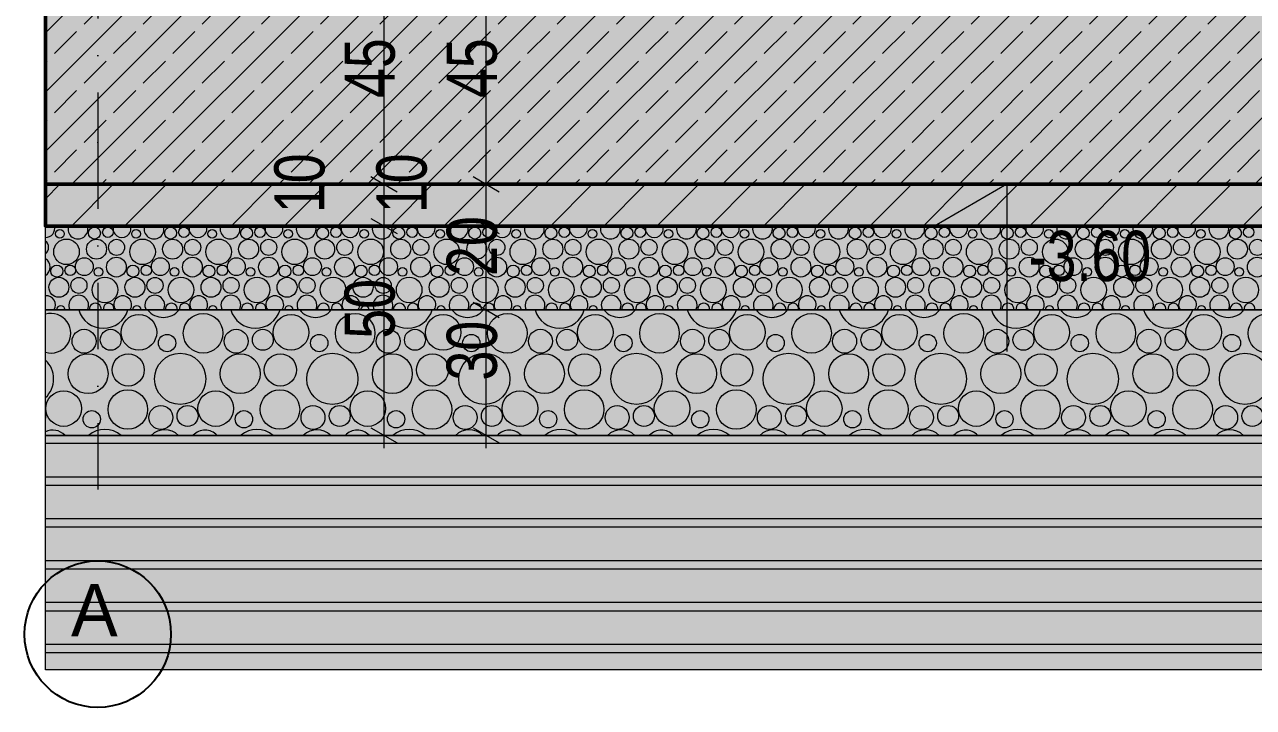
# Model space of a CAD drawing. Extents: x -1929 to 256751, y -18317 to 36108.
# Drawn here: x 125551 to 128489, y 5270 to 6901 of the extents above; entities that cross this region are included whole.
import ezdxf

# ---------------------------------------------------------------- set-up
doc = ezdxf.new("R2010")
doc.units = 0
doc.header["$LTSCALE"] = 5
doc.header["$MEASUREMENT"] = 0
doc.linetypes.add('- Осеви линии', pattern=[670.277762, 317.5, -176.388889, 0, -176.388874])
for name, color, linetype, lineweight in [('1', 8, 'Continuous', 13), ('101', 253, 'Continuous', 15), ('102', 254, 'Continuous', 15), ('18', 9, 'Continuous', 15), ('21', 7, 'Continuous', 50), ('29', 7, 'Continuous', 50), ('7', 7, 'Continuous', 25)]:
    doc.layers.add(name, color=color, linetype=linetype, lineweight=lineweight)
for name, color, linetype, lineweight, true_color in [('104', 7, 'Continuous', 15, 0x3e3e3e), ('161', 7, 'Continuous', 15, 0x6a6a6a), ('19', 7, 'Continuous', 0, 0xe4e4e4), ('4', 7, 'Continuous', 20, 0x3e3e3e), ('61', 7, 'Continuous', 20, 0x6a6a6a), ('65', 7, 'Continuous', 20, 0x4e4e4e), ('84', 7, 'Continuous', 20, 0x3e3e3e)]:
    doc.layers.add(name, color=color, linetype=linetype, lineweight=lineweight, true_color=true_color)
doc.styles.add('GENERATED_STYLE_6', font='Cambria Math.ttf')

# ---------------------------------------------------------------- blocks, each defined once
blk = doc.blocks.new('*X253')
at = {"layer": '101', "color": 253, "linetype": 'Continuous', "lineweight": 15}
for centre, radius in [((51.158, 83.514), 0.207), ((52.809, 83.555), 0.286), ((53.448, 83.591), 0.251), ((54.795, 83.514), 0.207), ((56.446, 83.555), 0.286), ((57.085, 83.591), 0.251), ((58.432, 83.514), 0.207), ((60.083, 83.555), 0.286), ((60.722, 83.591), 0.251), ((62.069, 83.514), 0.207), ((63.72, 83.555), 0.286), ((64.359, 83.591), 0.251), ((65.706, 83.514), 0.207), ((67.358, 83.555), 0.286), ((67.996, 83.591), 0.251), ((69.343, 83.514), 0.207), ((70.995, 83.555), 0.286), ((71.633, 83.591), 0.251), ((72.98, 83.514), 0.207), ((74.632, 83.555), 0.286), ((75.27, 83.591), 0.251), ((76.617, 83.514), 0.207), ((78.269, 83.555), 0.286), ((78.907, 83.591), 0.251), ((80.255, 83.514), 0.207), ((81.906, 83.555), 0.286), ((82.544, 83.591), 0.251), ((83.892, 83.514), 0.207), ((85.543, 83.555), 0.286), ((86.181, 83.591), 0.251), ((87.529, 83.514), 0.207), ((89.18, 83.555), 0.286), ((89.818, 83.591), 0.251), ((91.166, 83.514), 0.207), ((92.817, 83.555), 0.286), ((93.455, 83.591), 0.251), ((94.803, 83.514), 0.207), ((96.454, 83.555), 0.286), ((97.092, 83.591), 0.251), ((98.44, 83.514), 0.207), ((100.091, 83.555), 0.286), ((100.73, 83.591), 0.251), ((102.077, 83.514), 0.207), ((103.728, 83.555), 0.286), ((104.367, 83.591), 0.251), ((105.714, 83.514), 0.207), ((107.365, 83.555), 0.286), ((108.004, 83.591), 0.251), ((51.47, 82.657), 0.612), ((52.906, 82.782), 0.477), ((53.866, 82.87), 0.384), ((55.107, 82.657), 0.612), ((56.543, 82.782), 0.477), ((57.503, 82.87), 0.384), ((58.744, 82.657), 0.612), ((60.18, 82.782), 0.477), ((61.14, 82.87), 0.384), ((62.381, 82.657), 0.612), ((63.817, 82.782), 0.477), ((64.777, 82.87), 0.384), ((66.019, 82.657), 0.612), ((67.454, 82.782), 0.477), ((68.415, 82.87), 0.384), ((69.656, 82.657), 0.612), ((71.091, 82.782), 0.477), ((72.052, 82.87), 0.384), ((73.293, 82.657), 0.612), ((74.728, 82.782), 0.477), ((75.689, 82.87), 0.384), ((76.93, 82.657), 0.612), ((78.365, 82.782), 0.477), ((79.326, 82.87), 0.384), ((80.567, 82.657), 0.612), ((82.002, 82.782), 0.477), ((82.963, 82.87), 0.384), ((84.204, 82.657), 0.612), ((85.64, 82.782), 0.477), ((86.6, 82.87), 0.384), ((87.841, 82.657), 0.612), ((89.277, 82.782), 0.477), ((90.237, 82.87), 0.384), ((91.478, 82.657), 0.612), ((92.914, 82.782), 0.477), ((93.874, 82.87), 0.384), ((95.115, 82.657), 0.612), ((96.551, 82.782), 0.477), ((97.511, 82.87), 0.384), ((98.752, 82.657), 0.612), ((100.188, 82.782), 0.477), ((101.148, 82.87), 0.384), ((102.389, 82.657), 0.612), ((103.825, 82.782), 0.477), ((104.785, 82.87), 0.384), ((106.026, 82.657), 0.612), ((107.462, 82.782), 0.477), ((108.422, 82.87), 0.384), ((52.321, 81.948), 0.426), ((53.856, 81.926), 0.473), ((55.958, 81.948), 0.426), ((57.493, 81.926), 0.473), ((59.595, 81.948), 0.426), ((61.13, 81.926), 0.473), ((63.232, 81.948), 0.426), ((64.767, 81.926), 0.473), ((66.87, 81.948), 0.426), ((68.404, 81.926), 0.473), ((70.507, 81.948), 0.426), ((72.041, 81.926), 0.473), ((74.144, 81.948), 0.426), ((75.678, 81.926), 0.473), ((77.781, 81.948), 0.426), ((79.316, 81.926), 0.473), ((81.418, 81.948), 0.426), ((82.953, 81.926), 0.473), ((85.055, 81.948), 0.426), ((86.59, 81.926), 0.473), ((88.692, 81.948), 0.426), ((90.227, 81.926), 0.473), ((92.329, 81.948), 0.426), ((93.864, 81.926), 0.473), ((95.966, 81.948), 0.426), ((97.501, 81.926), 0.473), ((99.603, 81.948), 0.426), ((101.138, 81.926), 0.473), ((103.24, 81.948), 0.426), ((104.775, 81.926), 0.473), ((106.877, 81.948), 0.426), ((108.412, 81.926), 0.473), ((51.009, 81.735), 0.286), ((51.648, 81.771), 0.251), ((52.995, 81.694), 0.207), ((54.646, 81.735), 0.286), ((55.285, 81.771), 0.251), ((56.632, 81.694), 0.207), ((58.283, 81.735), 0.286), ((58.922, 81.771), 0.251), ((60.269, 81.694), 0.207), ((61.92, 81.735), 0.286), ((62.559, 81.771), 0.251), ((63.906, 81.694), 0.207), ((65.558, 81.735), 0.286), ((66.196, 81.771), 0.251), ((67.543, 81.694), 0.207), ((69.195, 81.735), 0.286), ((69.833, 81.771), 0.251), ((71.18, 81.694), 0.207), ((72.832, 81.735), 0.286), ((73.47, 81.771), 0.251), ((74.817, 81.694), 0.207), ((76.469, 81.735), 0.286), ((77.107, 81.771), 0.251), ((78.455, 81.694), 0.207), ((80.106, 81.735), 0.286), ((80.744, 81.771), 0.251), ((82.092, 81.694), 0.207), ((83.743, 81.735), 0.286), ((84.381, 81.771), 0.251), ((85.729, 81.694), 0.207), ((87.38, 81.735), 0.286), ((88.018, 81.771), 0.251), ((89.366, 81.694), 0.207), ((91.017, 81.735), 0.286), ((91.655, 81.771), 0.251), ((93.003, 81.694), 0.207), ((94.654, 81.735), 0.286), ((95.292, 81.771), 0.251), ((96.64, 81.694), 0.207), ((98.291, 81.735), 0.286), ((98.93, 81.771), 0.251), ((100.277, 81.694), 0.207), ((101.928, 81.735), 0.286), ((102.567, 81.771), 0.251), ((103.914, 81.694), 0.207), ((105.565, 81.735), 0.286), ((106.204, 81.771), 0.251), ((107.551, 81.694), 0.207), ((51.106, 80.962), 0.477), ((52.066, 81.05), 0.384), ((53.307, 80.837), 0.612), ((54.743, 80.962), 0.477), ((55.703, 81.05), 0.384), ((56.944, 80.837), 0.612), ((58.38, 80.962), 0.477), ((59.34, 81.05), 0.384), ((60.581, 80.837), 0.612), ((62.017, 80.962), 0.477), ((62.977, 81.05), 0.384), ((64.219, 80.837), 0.612), ((65.654, 80.962), 0.477), ((66.615, 81.05), 0.384), ((67.856, 80.837), 0.612), ((69.291, 80.962), 0.477), ((70.252, 81.05), 0.384), ((71.493, 80.837), 0.612), ((72.928, 80.962), 0.477), ((73.889, 81.05), 0.384), ((75.13, 80.837), 0.612), ((76.565, 80.962), 0.477), ((77.526, 81.05), 0.384), ((78.767, 80.837), 0.612), ((80.202, 80.962), 0.477), ((81.163, 81.05), 0.384), ((82.404, 80.837), 0.612), ((83.84, 80.962), 0.477), ((84.8, 81.05), 0.384), ((86.041, 80.837), 0.612), ((87.477, 80.962), 0.477), ((88.437, 81.05), 0.384), ((89.678, 80.837), 0.612), ((91.114, 80.962), 0.477), ((92.074, 81.05), 0.384), ((93.315, 80.837), 0.612), ((94.751, 80.962), 0.477), ((95.711, 81.05), 0.384), ((96.952, 80.837), 0.612), ((98.388, 80.962), 0.477), ((99.348, 81.05), 0.384), ((100.589, 80.837), 0.612), ((102.025, 80.962), 0.477), ((102.985, 81.05), 0.384), ((104.226, 80.837), 0.612), ((105.662, 80.962), 0.477), ((106.622, 81.05), 0.384), ((107.863, 80.837), 0.612)]:
    blk.add_circle(centre, radius, dxfattribs=at)
for centre, radius, start, end in [((50.484, 83.768), 0.426, 267.60129, 16.3528), ((52.019, 83.746), 0.473, 162.59898, 17.40102), ((53.27, 84.477), 0.612, 254.33377, 285.66623), ((54.121, 83.768), 0.426, 163.6472, 16.3528), ((55.656, 83.746), 0.473, 162.59898, 17.40102), ((56.907, 84.477), 0.612, 254.33377, 285.66623), ((57.758, 83.768), 0.426, 163.6472, 16.3528), ((59.293, 83.746), 0.473, 162.59898, 17.40102), ((60.544, 84.477), 0.612, 254.33377, 285.66623), ((61.395, 83.768), 0.426, 163.6472, 16.3528), ((62.93, 83.746), 0.473, 162.59898, 17.40102), ((64.181, 84.477), 0.612, 254.33377, 285.66623), ((65.032, 83.768), 0.426, 163.6472, 16.3528), ((66.567, 83.746), 0.473, 162.59898, 17.40102), ((67.819, 84.477), 0.612, 254.33377, 285.66623), ((68.67, 83.768), 0.426, 163.6472, 16.3528), ((70.204, 83.746), 0.473, 162.59898, 17.40102), ((71.456, 84.477), 0.612, 254.33377, 285.66623), ((72.307, 83.768), 0.426, 163.6472, 16.3528), ((73.841, 83.746), 0.473, 162.59898, 17.40102), ((75.093, 84.477), 0.612, 254.33377, 285.66623), ((75.944, 83.768), 0.426, 163.6472, 16.3528), ((77.478, 83.746), 0.473, 162.59898, 17.40102), ((78.73, 84.477), 0.612, 254.33377, 285.66623), ((79.581, 83.768), 0.426, 163.6472, 16.3528), ((81.116, 83.746), 0.473, 162.59898, 17.40102), ((82.367, 84.477), 0.612, 254.33377, 285.66623), ((83.218, 83.768), 0.426, 163.6472, 16.3528), ((84.753, 83.746), 0.473, 162.59898, 17.40102), ((86.004, 84.477), 0.612, 254.33377, 285.66623), ((86.855, 83.768), 0.426, 163.6472, 16.3528), ((88.39, 83.746), 0.473, 162.59898, 17.40102), ((89.641, 84.477), 0.612, 254.33377, 285.66623), ((90.492, 83.768), 0.426, 163.6472, 16.3528), ((92.027, 83.746), 0.473, 162.59898, 17.40102), ((93.278, 84.477), 0.612, 254.33377, 285.66623), ((94.129, 83.768), 0.426, 163.6472, 16.3528), ((95.664, 83.746), 0.473, 162.59898, 17.40102), ((96.915, 84.477), 0.612, 254.33377, 285.66623), ((97.766, 83.768), 0.426, 163.6472, 16.3528), ((99.301, 83.746), 0.473, 162.59898, 17.40102), ((100.552, 84.477), 0.612, 254.33377, 285.66623), ((101.403, 83.768), 0.426, 163.6472, 16.3528), ((102.938, 83.746), 0.473, 162.59898, 17.40102), ((104.189, 84.477), 0.612, 254.33377, 285.66623), ((105.04, 83.768), 0.426, 163.6472, 16.3528), ((106.575, 83.746), 0.473, 162.59898, 17.40102), ((107.826, 84.477), 0.612, 254.33377, 285.66623), ((50.229, 82.87), 0.384, 308.20729, 51.79271), ((50.219, 81.926), 0.473, 301.53326, 58.46674), ((50.521, 80.128), 0.426, 325.62131, 97.41098), ((52.056, 80.106), 0.473, 332.4801, 207.5199), ((54.158, 80.128), 0.426, 325.62131, 214.37869), ((55.693, 80.106), 0.473, 332.4801, 207.5199), ((57.795, 80.128), 0.426, 325.62131, 214.37869), ((59.33, 80.106), 0.473, 332.4801, 207.5199), ((61.432, 80.128), 0.426, 325.62131, 214.37869), ((62.967, 80.106), 0.473, 332.4801, 207.5199), ((65.07, 80.128), 0.426, 325.62131, 214.37869), ((66.604, 80.106), 0.473, 332.4801, 207.5199), ((68.707, 80.128), 0.426, 325.62131, 214.37869), ((70.241, 80.106), 0.473, 332.4801, 207.5199), ((72.344, 80.128), 0.426, 325.62131, 214.37869), ((73.878, 80.106), 0.473, 332.4801, 207.5199), ((75.981, 80.128), 0.426, 325.62131, 214.37869), ((77.516, 80.106), 0.473, 332.4801, 207.5199), ((79.618, 80.128), 0.426, 325.62131, 214.37869), ((81.153, 80.106), 0.473, 332.4801, 207.5199), ((83.255, 80.128), 0.426, 325.62131, 214.37869), ((84.79, 80.106), 0.473, 332.4801, 207.5199), ((86.892, 80.128), 0.426, 325.62131, 214.37869), ((88.427, 80.106), 0.473, 332.4801, 207.5199), ((90.529, 80.128), 0.426, 325.62131, 214.37869), ((92.064, 80.106), 0.473, 332.4801, 207.5199), ((94.166, 80.128), 0.426, 325.62131, 214.37869), ((95.701, 80.106), 0.473, 332.4801, 207.5199), ((97.803, 80.128), 0.426, 325.62131, 214.37869), ((99.338, 80.106), 0.473, 332.4801, 207.5199), ((101.44, 80.128), 0.426, 325.62131, 214.37869), ((102.975, 80.106), 0.473, 332.4801, 207.5199), ((105.077, 80.128), 0.426, 325.62131, 214.37869), ((106.612, 80.106), 0.473, 332.4801, 207.5199), ((51.195, 79.874), 0.207, 3.86586, 176.13414), ((52.846, 79.915), 0.286, 354.47725, 185.52275), ((53.485, 79.951), 0.251, 345.45425, 194.54575), ((54.832, 79.874), 0.207, 3.86586, 176.13414), ((56.483, 79.915), 0.286, 354.47725, 185.52275), ((57.122, 79.951), 0.251, 345.45425, 194.54575), ((58.469, 79.874), 0.207, 3.86586, 176.13414), ((60.12, 79.915), 0.286, 354.47725, 185.52275), ((60.759, 79.951), 0.251, 345.45425, 194.54575), ((62.106, 79.874), 0.207, 3.86586, 176.13414), ((63.758, 79.915), 0.286, 354.47725, 185.52275), ((64.396, 79.951), 0.251, 345.45425, 194.54575), ((65.743, 79.874), 0.207, 3.86586, 176.13414), ((67.395, 79.915), 0.286, 354.47725, 185.52275), ((68.033, 79.951), 0.251, 345.45425, 194.54575), ((69.38, 79.874), 0.207, 3.86586, 176.13414), ((71.032, 79.915), 0.286, 354.47725, 185.52275), ((71.67, 79.951), 0.251, 345.45425, 194.54575), ((73.017, 79.874), 0.207, 3.86586, 176.13414), ((74.669, 79.915), 0.286, 354.47725, 185.52275), ((75.307, 79.951), 0.251, 345.45425, 194.54575), ((76.655, 79.874), 0.207, 3.86586, 176.13414), ((78.306, 79.915), 0.286, 354.47725, 185.52275), ((78.944, 79.951), 0.251, 345.45425, 194.54575), ((80.292, 79.874), 0.207, 3.86586, 176.13414), ((81.943, 79.915), 0.286, 354.47725, 185.52275), ((82.581, 79.951), 0.251, 345.45425, 194.54575), ((83.929, 79.874), 0.207, 3.86586, 176.13414), ((85.58, 79.915), 0.286, 354.47725, 185.52275), ((86.218, 79.951), 0.251, 345.45425, 194.54575), ((87.566, 79.874), 0.207, 3.86586, 176.13414), ((89.217, 79.915), 0.286, 354.47725, 185.52275), ((89.855, 79.951), 0.251, 345.45425, 194.54575), ((91.203, 79.874), 0.207, 3.86586, 176.13414), ((92.854, 79.915), 0.286, 354.47725, 185.52275), ((93.492, 79.951), 0.251, 345.45425, 194.54575), ((94.84, 79.874), 0.207, 3.86586, 176.13414), ((96.491, 79.915), 0.286, 354.47725, 185.52275), ((97.13, 79.951), 0.251, 345.45425, 194.54575), ((98.477, 79.874), 0.207, 3.86586, 176.13414), ((100.128, 79.915), 0.286, 354.47725, 185.52275), ((100.767, 79.951), 0.251, 345.45425, 194.54575), ((102.114, 79.874), 0.207, 3.86586, 176.13414), ((103.765, 79.915), 0.286, 354.47725, 185.52275), ((104.404, 79.951), 0.251, 345.45425, 194.54575), ((105.751, 79.874), 0.207, 3.86586, 176.13414), ((107.402, 79.915), 0.286, 354.47725, 185.52275), ((108.041, 79.951), 0.251, 345.45425, 194.54575)]:
    blk.add_arc(centre, radius, start, end, dxfattribs=at)
blk = doc.blocks.new('*X254')
at = {"layer": '101', "color": 253, "linetype": 'Continuous', "lineweight": 15}
for centre, radius in [((54.934, 78.807), 0.851), ((58.003, 78.763), 0.946), ((62.208, 78.807), 0.851), ((65.277, 78.763), 0.946), ((69.482, 78.807), 0.851), ((72.552, 78.763), 0.946), ((76.756, 78.807), 0.851), ((79.826, 78.763), 0.946), ((84.03, 78.807), 0.851), ((87.1, 78.763), 0.946), ((91.304, 78.807), 0.851), ((94.374, 78.763), 0.946), ((98.579, 78.807), 0.851), ((101.648, 78.763), 0.946), ((105.853, 78.807), 0.851), ((108.922, 78.763), 0.946), ((52.31, 78.381), 0.572), ((53.586, 78.452), 0.501), ((59.584, 78.381), 0.572), ((60.86, 78.452), 0.501), ((66.858, 78.381), 0.572), ((68.135, 78.452), 0.501), ((74.132, 78.381), 0.572), ((75.409, 78.452), 0.501), ((81.406, 78.381), 0.572), ((82.683, 78.452), 0.501), ((88.68, 78.381), 0.572), ((89.957, 78.452), 0.501), ((95.955, 78.381), 0.572), ((97.231, 78.452), 0.501), ((103.229, 78.381), 0.572), ((104.505, 78.452), 0.501), ((56.281, 78.298), 0.414), ((63.555, 78.298), 0.414), ((70.829, 78.298), 0.414), ((78.104, 78.298), 0.414), ((85.378, 78.298), 0.414), ((92.652, 78.298), 0.414), ((99.926, 78.298), 0.414), ((107.2, 78.298), 0.414), ((52.503, 76.834), 0.954), ((54.424, 77.011), 0.767), ((56.906, 76.585), 1.224), ((59.777, 76.834), 0.954), ((61.698, 77.011), 0.767), ((64.18, 76.585), 1.224), ((67.051, 76.834), 0.954), ((68.972, 77.011), 0.767), ((71.454, 76.585), 1.224), ((74.325, 76.834), 0.954), ((76.246, 77.011), 0.767), ((78.728, 76.585), 1.224), ((81.6, 76.834), 0.954), ((83.52, 77.011), 0.767), ((86.002, 76.585), 1.224), ((88.874, 76.834), 0.954), ((90.794, 77.011), 0.767), ((93.277, 76.585), 1.224), ((96.148, 76.834), 0.954), ((98.069, 77.011), 0.767), ((100.551, 76.585), 1.224), ((103.422, 76.834), 0.954), ((105.343, 77.011), 0.767), ((107.825, 76.585), 1.224), ((51.334, 75.167), 0.851), ((54.403, 75.123), 0.946), ((58.608, 75.167), 0.851), ((61.677, 75.123), 0.946), ((65.882, 75.167), 0.851), ((68.952, 75.123), 0.946), ((73.156, 75.167), 0.851), ((76.226, 75.123), 0.946), ((80.43, 75.167), 0.851), ((83.5, 75.123), 0.946), ((87.704, 75.167), 0.851), ((90.774, 75.123), 0.946), ((94.979, 75.167), 0.851), ((98.048, 75.123), 0.946), ((102.253, 75.167), 0.851), ((105.322, 75.123), 0.946), ((55.984, 74.741), 0.572), ((57.26, 74.812), 0.501), ((63.258, 74.741), 0.572), ((64.535, 74.812), 0.501), ((70.532, 74.741), 0.572), ((71.809, 74.812), 0.501), ((77.806, 74.741), 0.572), ((79.083, 74.812), 0.501), ((85.08, 74.741), 0.572), ((86.357, 74.812), 0.501), ((92.355, 74.741), 0.572), ((93.631, 74.812), 0.501), ((99.629, 74.741), 0.572), ((100.905, 74.812), 0.501), ((106.903, 74.741), 0.572), ((108.179, 74.812), 0.501), ((52.681, 74.658), 0.414), ((59.955, 74.658), 0.414), ((67.229, 74.658), 0.414), ((74.504, 74.658), 0.414), ((81.778, 74.658), 0.414), ((89.052, 74.658), 0.414), ((96.326, 74.658), 0.414), ((103.6, 74.658), 0.414)]:
    blk.add_circle(centre, radius, dxfattribs=at)
for centre, radius, start, end in [((50.729, 78.763), 0.946, 253.87771, 106.12229), ((53.232, 80.225), 1.224, 195.99442, 344.00558), ((56.103, 80.474), 0.954, 217.9292, 322.0708), ((60.506, 80.225), 1.224, 195.99442, 344.00558), ((63.377, 80.474), 0.954, 217.9292, 322.0708), ((67.78, 80.225), 1.224, 195.99442, 344.00558), ((70.651, 80.474), 0.954, 217.9292, 322.0708), ((75.054, 80.225), 1.224, 195.99442, 344.00558), ((77.925, 80.474), 0.954, 217.9292, 322.0708), ((82.328, 80.225), 1.224, 195.99442, 344.00558), ((85.2, 80.474), 0.954, 217.9292, 322.0708), ((89.602, 80.225), 1.224, 195.99442, 344.00558), ((92.474, 80.474), 0.954, 217.9292, 322.0708), ((96.877, 80.225), 1.224, 195.99442, 344.00558), ((99.748, 80.474), 0.954, 217.9292, 322.0708), ((104.151, 80.225), 1.224, 195.99442, 344.00558), ((107.022, 80.474), 0.954, 217.9292, 322.0708), ((49.632, 76.585), 1.224, 312.98469, 47.01531), ((49.986, 74.812), 0.501, 343.21323, 16.78677), ((50.824, 73.371), 0.767, 42.37311, 117.7586), ((53.306, 72.945), 1.224, 50.34184, 129.65816), ((56.177, 73.194), 0.954, 46.61075, 133.38925), ((58.098, 73.371), 0.767, 42.37311, 137.62689), ((60.58, 72.945), 1.224, 50.34184, 129.65816), ((63.451, 73.194), 0.954, 46.61075, 133.38925), ((65.372, 73.371), 0.767, 42.37311, 137.62689), ((67.854, 72.945), 1.224, 50.34184, 129.65816), ((70.725, 73.194), 0.954, 46.61075, 133.38925), ((72.646, 73.371), 0.767, 42.37311, 137.62689), ((75.128, 72.945), 1.224, 50.34184, 129.65816), ((78, 73.194), 0.954, 46.61075, 133.38925), ((79.92, 73.371), 0.767, 42.37311, 137.62689), ((82.402, 72.945), 1.224, 50.34184, 129.65816), ((85.274, 73.194), 0.954, 46.61075, 133.38925), ((87.194, 73.371), 0.767, 42.37311, 137.62689), ((89.677, 72.945), 1.224, 50.34184, 129.65816), ((92.548, 73.194), 0.954, 46.61075, 133.38925), ((94.469, 73.371), 0.767, 42.37311, 137.62689), ((96.951, 72.945), 1.224, 50.34184, 129.65816), ((99.822, 73.194), 0.954, 46.61075, 133.38925), ((101.743, 73.371), 0.767, 42.37311, 137.62689), ((104.225, 72.945), 1.224, 50.34184, 129.65816), ((107.096, 73.194), 0.954, 46.61075, 133.38925)]:
    blk.add_arc(centre, radius, start, end, dxfattribs=at)

msp = doc.modelspace()

# ---------------------------------------------------------------- hatches: boundary and pattern name
at = {"layer": '1', "linetype": 'Continuous', "lineweight": 13, "true_color": 0x2b2b2b}
h = msp.add_hatch(dxfattribs=at)
h.set_pattern_fill('1_СТОМАНОБЕТОН_0001', color=250, scale=50.000024, style=0, pattern_type=2)
h.set_pattern_definition([(45, (127708.1, 10119.75), (-70.7107, 70.7107), []), (45, (127672.74, 10155.11), (-70.7107, 70.7107), [75, -25])])
h.paths.add_polyline_path([(125600.8, 6969.7), (125600.8, 6519.7), (132500.8, 6519.7), (132500.8, 6969.7)])
at = {"layer": '102', "linetype": 'Continuous', "lineweight": 15}
for points in [[(125600.8, 5359.7), (134227.4, 5359.7), (134227.9, 9172.6), (132500.8, 9172.9), (132506.1, 5919.7), (125600.8, 5919.7)], [(132506.1, 6519.7), (125600.8, 6519.7), (125600.8, 6419.7), (132506.1, 6419.7)]]:
    msp.add_hatch(color=254, dxfattribs=at).paths.add_polyline_path(points)
at = {"layer": '104', "linetype": 'Continuous', "lineweight": 15, "true_color": 0x3e3e3e}
h = msp.add_hatch(dxfattribs=at)
h.set_pattern_fill('MASONRY_BLOCK_0001', color=250, scale=50.000024, style=0, pattern_type=2)
h.set_pattern_definition([(45, (127708.095, 10119.75), (-63.6396, 63.6396), [])])
h.paths.add_polyline_path([(132506.1, 6519.7), (125600.8, 6519.7), (125600.8, 6419.7), (132506.1, 6419.7)])
at = {"layer": '161', "linetype": 'Continuous', "lineweight": 15, "true_color": 0x6a6a6a}
h = msp.add_hatch(dxfattribs=at)
h.set_pattern_fill('DOUBLE_1_1_0001', color=251, scale=50.000024, style=0, pattern_type=2)
h.set_pattern_definition([(180, (125468.91, 6920.79), (0, 100), []), (180, (125468.91, 6900.79), (0, 100), [])])
h.paths.add_polyline_path([(125600.8, 5359.7), (134227.4, 5359.7), (134227.9, 9172.6), (132500.8, 9172.9), (132506.1, 5919.7), (125600.8, 5919.7)])
at = {"layer": '18', "linetype": 'Continuous', "lineweight": 15}
msp.add_hatch(color=9, dxfattribs=at).paths.add_polyline_path([(125600.8, 6969.7), (125600.8, 6519.7), (132500.8, 6519.7), (132500.8, 6969.7)])
at = {"layer": '19', "linetype": 'Continuous', "lineweight": 0, "true_color": 0xe4e4e4}
for points in [[(132506.1, 6219.7), (132506.1, 6419.7), (125600.8, 6419.7), (125600.8, 6219.7)], [(132506.1, 5919.7), (132506.1, 6219.7), (125600.8, 6219.7), (125600.8, 5919.7)]]:
    msp.add_hatch(color=254, dxfattribs=at).paths.add_polyline_path(points)
at = {"layer": '61', "linetype": 'Continuous', "lineweight": 20}
msp.add_hatch(color=256, dxfattribs=at).paths.add_polyline_path([(127899.3, 6519.7), (127726.3, 6419.7), (127899.3, 6419.7)])

# ---------------------------------------------------------------- linework, layer by layer
at = {"layer": '101', "color": 253, "linetype": 'Continuous', "lineweight": 15, "flags": 128}
msp.add_lwpolyline([(132506.1, 5919.7), (125600.8, 5919.7), (125600.8, 6219.7), (132506.1, 6219.7)], close=True, dxfattribs=at)
at = {"layer": '104', "color": 250, "linetype": 'Continuous', "lineweight": 15, "true_color": 0x3e3e3e, "flags": 128}
msp.add_lwpolyline([(134227.9, 9172.6), (134227.4, 5359.7), (125600.8, 5359.7), (125600.8, 5919.7), (132506.1, 5919.7), (132500.8, 9172.9)], close=True, dxfattribs=at)
at = {"layer": '21', "color": 7, "linetype": 'Continuous', "lineweight": 50, "flags": 128}
msp.add_lwpolyline([(132506.1, 6519.7), (125600.8, 6519.7), (125600.8, 6419.7), (132506.1, 6419.7)], close=True, dxfattribs=at)
at = {"layer": '29', "linetype": 'Continuous', "lineweight": 50}
for p in [(125600.8, 6969.7), (132500.8, 6519.7)]:
    msp.add_line(p, (125600.8, 6519.7), dxfattribs=at)
at = {"layer": '4', "linetype": '- Осеви линии', "lineweight": 20, "ltscale": 0.1}
for p, q in [((125725.8, 15119.8), (125725.8, 6619.7)), ((125725.8, 15119.8), (125725.8, 6619.7)), ((125725.8, 15119.8), (125725.8, 6619.7)), ((125725.8, 6619.7), (125725.8, 5619.7)), ((125725.8, 6619.7), (125725.8, 5619.7)), ((125725.8, 6619.7), (125725.8, 5619.7))]:
    msp.add_line(p, q, dxfattribs=at)
at = {"layer": '4', "color": 250, "linetype": '- Осеви линии', "lineweight": 20, "true_color": 0x3e3e3e}
msp.add_point((125725.8, 6619.7), dxfattribs=at)
msp.add_point((125725.8, 6619.7), dxfattribs=at)
msp.add_point((125725.8, 6619.7), dxfattribs=at)
msp.add_point((125725.8, 6619.7), dxfattribs=at)
msp.add_point((125725.8, 6619.7), dxfattribs=at)
msp.add_point((125725.8, 6619.7), dxfattribs=at)
at = {"layer": '61', "linetype": 'Continuous', "lineweight": 20}
for p, q in [((126410.2, 6519.7), (126410.2, 6969.7)), ((126654.3, 6519.7), (126654.3, 6969.7)), ((126378.9, 6537.8), (126441.4, 6501.7)), ((126623.1, 6537.8), (126685.6, 6501.7)), ((126457, 6519.7), (126363.3, 6519.7)), ((126410.2, 6419.7), (126410.2, 6519.7)), ((126701.2, 6519.7), (126607.4, 6519.7)), ((126654.3, 6419.7), (126654.3, 6519.7)), ((127899.3, 6519.7), (127726.3, 6419.7)), ((127899.3, 6519.7), (127824.3, 6519.7)), ((127899.3, 6519.7), (127974.3, 6519.7)), ((127899.3, 6519.7), (127899.3, 6119.7)), ((126378.9, 6437.8), (126441.4, 6401.7)), ((126623.1, 6437.8), (126685.6, 6401.7)), ((126457, 6419.7), (126363.3, 6419.7)), ((126410.2, 5919.7), (126410.2, 6419.7)), ((126701.2, 6419.7), (126607.4, 6419.7)), ((126654.3, 6219.7), (126654.3, 6419.7)), ((127726.3, 6419.7), (127899.3, 6419.7)), ((127899.3, 6419.7), (128255.6, 6419.7)), ((126623.1, 6237.8), (126685.6, 6201.7)), ((126701.2, 6219.7), (126607.4, 6219.7)), ((126654.3, 5919.7), (126654.3, 6219.7)), ((126378.9, 5937.8), (126441.4, 5901.7)), ((126623.1, 5937.8), (126685.6, 5901.7)), ((126457, 5919.7), (126363.3, 5919.7)), ((126410.2, 5889.2), (126410.2, 5919.7)), ((126701.2, 5919.7), (126607.4, 5919.7)), ((126654.3, 5889.2), (126654.3, 5919.7))]:
    msp.add_line(p, q, dxfattribs=at)
at = {"layer": '7', "linetype": 'Continuous', "lineweight": 25}
msp.add_circle((125725.8, 5444.7), 175, dxfattribs=at)
msp.add_circle((125725.8, 5444.7), 175, dxfattribs=at)
msp.add_circle((125725.8, 5444.7), 175, dxfattribs=at)
at = {"layer": '84', "color": 250, "linetype": 'Continuous', "lineweight": 20, "true_color": 0x3e3e3e, "flags": 128}
msp.add_lwpolyline([(132506.1, 6219.7), (125600.8, 6219.7), (125600.8, 6419.7), (132506.1, 6419.7)], close=True, dxfattribs=at)

# ---------------------------------------------------------------- block references
at = {"layer": '65', "color": 251, "linetype": 'Continuous', "lineweight": 20, "true_color": 0x4e4e4e, "xscale": 50.00002355911847, "yscale": 50.00002355911847, "zscale": 50.00002355911847}
for name in ['*X253', '*X254']:
    msp.add_blockref(name, (123077.5, 2225.4), dxfattribs=at)

# ---------------------------------------------------------------- texts
at = {"layer": '1', "linetype": 'Continuous', "lineweight": 13, "char_height": 120, "attachment_point": 7, "rotation": 90, "style": 'GENERATED_STYLE_6'}
for s, insert in [('\\A1;{\\W0.800000x;\\pql;\\fCentury Gothic|b0|i0|c0|p34;45}', (126437.6, 6725.6)), ('\\A1;{\\W0.800000x;\\pql;\\fCentury Gothic|b0|i0|c0|p34;45}', (126681.8, 6725.6)), ('\\A1;{\\W0.800000x;\\pql;\\fCentury Gothic|b0|i0|c0|p34;10}', (126269.6, 6450.6)), ('\\A1;{\\W0.800000x;\\pql;\\fCentury Gothic|b0|i0|c0|p34;10}', (126513.8, 6450.6)), ('\\A1;{\\W0.800000x;\\pql;\\fCentury Gothic|b0|i0|c0|p34;20}', (126681.8, 6300.6)), ('\\A1;{\\W0.800000x;\\pql;\\fCentury Gothic|b0|i0|c0|p34;50}', (126437.6, 6150.6)), ('\\A1;{\\W0.800000x;\\pql;\\fCentury Gothic|b0|i0|c0|p34;30}', (126681.8, 6050.6))]:
    msp.add_mtext(s, dxfattribs=dict(at, insert=insert))
at = {"layer": '1', "linetype": 'Continuous', "lineweight": 13, "style": 'GENERATED_STYLE_6'}
for s, insert, char_height, attachment_point in [('\\A1;{\\W0.800000x;\\pql;\\fCentury Gothic|b0|i0|c0|p34;-3.60}', (127951.8, 6286.7), 120, 7), ('\\A1;{\\pql;\\pt0;\\fCentury Gothic|b0|i0|c0|p34;А}', (125661.9, 5564.9), 125, 1), ('\\A1;{\\pql;\\pt0;\\fCentury Gothic|b0|i0|c0|p34;А}', (125661.9, 5564.9), 125, 1), ('\\A1;{\\pql;\\pt0;\\fCentury Gothic|b0|i0|c0|p34;А}', (125661.9, 5564.9), 125, 1)]:
    msp.add_mtext(s, dxfattribs=dict(at, insert=insert, char_height=char_height, attachment_point=attachment_point))

doc.saveas('drawing.dxf')
